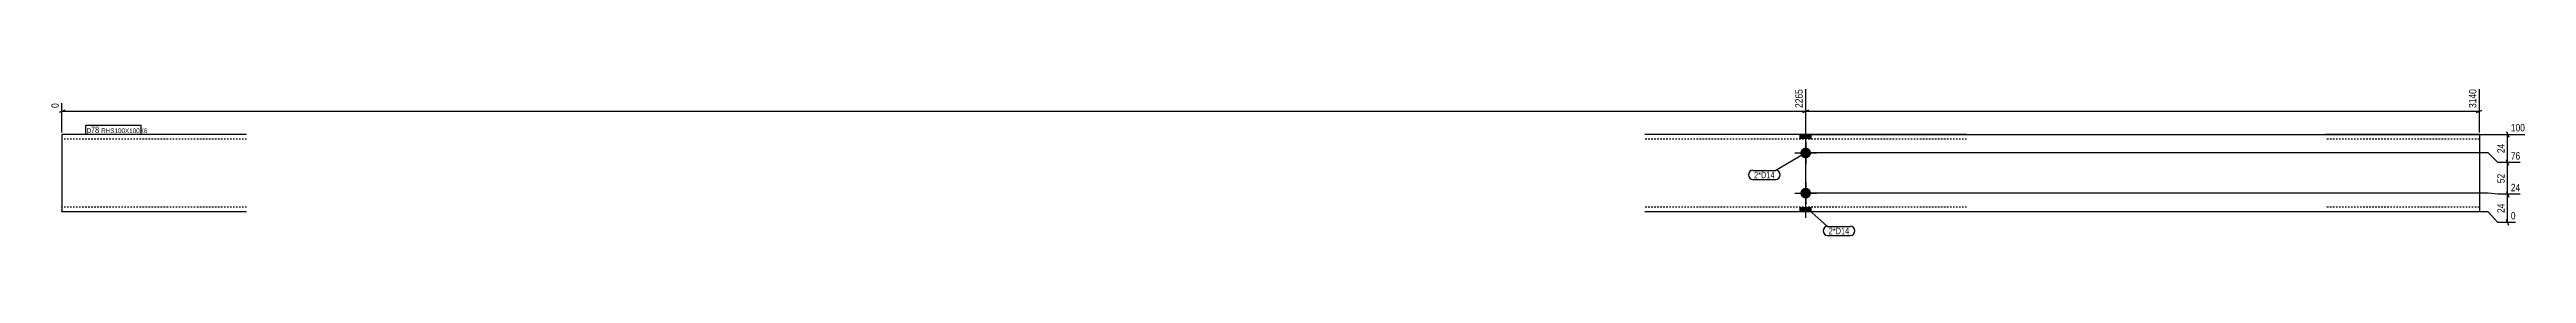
# Model space of a CAD drawing. Header units: millimetres. Extents: x 5 to 12417, y -5 to 199.
# Drawn here: x 5 to 3223, y 8 to 199 of the extents above; entities that cross this region are included whole.
import ezdxf

# ---------------------------------------------------------------- set-up
doc = ezdxf.new("R2010")
doc.units = ezdxf.units.MM
doc.linetypes.add('DXK_LINE_DOT2', pattern=[3.9198, 1.9599, -1.9599])
for name, color, linetype in [('MÅLSÆTNING', 7, 'Continuous'), ('STÅL', 7, 'Continuous'), ('TEKST', 7, 'Continuous')]:
    doc.layers.add(name, color=color, linetype=linetype)
doc.styles.add('Arial Narrow', font='ARIALN.TTF', dxfattribs={"height": 0.2})

msp = doc.modelspace()

# ---------------------------------------------------------------- hatches: boundary and pattern name
at = {"layer": 'STÅL', "linetype": 'Continuous'}
for points in [[(2293.5, 138.2), (2279.5, 138.2), (2279.5, 132.2), (2293.5, 132.2)], [(2293.5, 138.2), (2279.5, 138.2), (2279.5, 132.2), (2293.5, 132.2)], [(2286.5, 121.2, -1), (2286.5, 107.2, -1)], [(2286.5, 69.2, -1), (2286.5, 55.2, -1)], [(2293.5, 44.2), (2279.5, 44.2), (2279.5, 38.2), (2293.5, 38.2)], [(2293.5, 44.2), (2279.5, 44.2), (2279.5, 38.2), (2293.5, 38.2)]]:
    msp.add_hatch(color=3, dxfattribs=at).paths.add_polyline_path(points)

# ---------------------------------------------------------------- linework, layer by layer
at = {"layer": 'MÅLSÆTNING', "color": 7, "linetype": 'Continuous'}
for p, q in [((2286.5, 116.7), (2286.5, 196.9)), ((2286.5, 116.7), (2286.5, 196.9)), ((3161.5, 140.7), (3161.5, 196.9)), ((25.3, 169.7), (17.8, 166.7)), ((21.5, 140.7), (21.5, 178.6)), ((21.5, 168.2), (2286.5, 168.2)), ((2290.2, 169.7), (2282.7, 166.7)), ((2282.7, 166.7), (2290.2, 169.7)), ((2286.5, 168.2), (3161.5, 168.2)), ((3157.8, 166.7), (3165.3, 169.7)), ((2289, 138.2), (3220.7, 138.2)), ((3196.6, 142), (3199.6, 134.5)), ((3198.1, 101.7), (3198.1, 138.2)), ((3173.1, 114.2), (2289, 114.2)), ((3185.6, 101.7), (3173.1, 114.2)), ((3214.6, 101.7), (3185.6, 101.7)), ((3199.6, 98), (3196.6, 105.5)), ((3196.6, 64.5), (3199.6, 57)), ((3173.1, 62.2), (2289, 62.2)), ((3173.1, 38.2), (2289, 38.2)), ((3185.6, 60.7), (3173.1, 62.2)), ((3185.6, 24.2), (3173.1, 38.2)), ((3214.6, 60.7), (3185.6, 60.7)), ((3208.5, 24.2), (3185.6, 24.2)), ((3199.6, 20.5), (3196.6, 28))]:
    msp.add_line(p, q, dxfattribs=at)
at = {"layer": 'STÅL', "color": 2, "linetype": 'Continuous'}
for p, q in [((261.5, 138.2), (21.5, 138.2)), ((21.5, 138.2), (21.5, 39.1)), ((2495.5, 138.2), (2077.5, 138.2)), ((3161.5, 138.2), (2961.5, 138.2)), ((3161.5, 138.2), (3161.5, 38.2)), ((21.5, 38.2), (21.5, 39.1)), ((261.5, 38.2), (21.5, 38.2)), ((2495.5, 38.2), (2077.5, 38.2)), ((3161.5, 38.2), (2961.5, 38.2))]:
    msp.add_line(p, q, dxfattribs=at)
at = {"layer": 'STÅL', "color": 7, "linetype": 'DXK_LINE_DOT2'}
for p, q in [((261.5, 132.2), (21.5, 132.2)), ((2495.5, 132.2), (2077.5, 132.2)), ((3161.5, 132.2), (2961.5, 132.2)), ((21.5, 44.2), (21.5, 44.7)), ((261.5, 44.2), (21.5, 44.2)), ((2495.5, 44.2), (2077.5, 44.2)), ((3161.5, 44.2), (2961.5, 44.2)), ((3161.5, 44.2), (3161.5, 44.7))]:
    msp.add_line(p, q, dxfattribs=at)
at = {"layer": 'STÅL', "color": 3, "linetype": 'Continuous'}
for p, q in [((2279.5, 132.2), (2279.5, 138.2)), ((2279.5, 132.2), (2279.5, 138.2)), ((2286.5, 30.2), (2286.5, 138.2)), ((2286.5, 30.2), (2286.5, 138.2)), ((2293.5, 132.2), (2293.5, 138.2)), ((2293.5, 132.2), (2293.5, 138.2)), ((2272.5, 114.2), (2300.5, 114.2)), ((2286.5, 128.2), (2286.5, 100.2)), ((2286.5, 76.2), (2286.5, 48.2)), ((2272.5, 62.2), (2300.5, 62.2)), ((2279.5, 38.2), (2279.5, 44.2)), ((2279.5, 38.2), (2279.5, 44.2)), ((2293.5, 38.2), (2293.5, 44.2)), ((2293.5, 38.2), (2293.5, 44.2))]:
    msp.add_line(p, q, dxfattribs=at)

# ---------------------------------------------------------------- wipeouts: each hides what was drawn before it
at = {"color": 0}
for points in [[(2246, 81.5), (2246, 90.2), (2219.4, 90.2), (2219.4, 81.5)], [(2343, 9), (2343, 17.8), (2316.4, 17.8), (2316.4, 9)]]:
    msp.add_wipeout(points, dxfattribs=at).dxf.layer = 'TEKST'

# ---------------------------------------------------------------- next in the draw order: wipeouts: each hides what was drawn before it
at = {"color": 0, "linetype": 'Continuous'}
for points in [[(2284.5, 198.9), (2270.5, 198.9), (2270.5, 170.5), (2284.5, 170.5)], [(3159.5, 198.9), (3145.5, 198.9), (3145.5, 170.5), (3159.5, 170.5)], [(19.5, 180.6), (5.5, 180.6), (5.5, 170.5), (19.5, 170.5)]]:
    msp.add_wipeout(points, dxfattribs=at).dxf.layer = 'MÅLSÆTNING'
at = {"color": 0}
for points, layer in [([(3196.3, 128.1), (3182.3, 128.1), (3182.3, 111.9), (3196.3, 111.9)], 'MÅLSÆTNING'), ([(70, 140), (70, 148.7), (54, 148.7), (54, 140)], 'TEKST'), ([(2246, 81.5), (2246, 90.2), (2219.4, 90.2), (2219.4, 81.5)], 'TEKST'), ([(2343, 9), (2343, 17.8), (2316.4, 17.8), (2316.4, 9)], 'TEKST')]:
    msp.add_wipeout(points, dxfattribs=at).dxf.layer = layer

# ---------------------------------------------------------------- next in the draw order: linework, layer by layer
at = {"layer": 'MÅLSÆTNING', "color": 7, "linetype": 'Continuous'}
for p, q in [((3173.1, 114.2), (2289, 114.2)), ((3185.6, 101.7), (3173.1, 114.2)), ((3214.6, 101.7), (3185.6, 101.7)), ((3199.6, 98), (3196.6, 105.5)), ((3198.1, 60.7), (3198.1, 101.7))]:
    msp.add_line(p, q, dxfattribs=at)
at = {"layer": 'TEKST', "color": 7, "linetype": 'Continuous'}
for p, q in [((2286.5, 114.2), (2247.5, 91.7)), ((2217.9, 91.7), (2247.5, 91.7)), ((2217.9, 80), (2247.5, 80)), ((2286.5, 44.2), (2314.9, 19.2)), ((2314.9, 19.2), (2344.5, 19.2)), ((2314.9, 7.5), (2344.5, 7.5))]:
    msp.add_line(p, q, dxfattribs=at)
for centre, radius, start, end in [((2217.9, 85.9), 5.87, 90, 270), ((2247.5, 85.9), 5.87, 270, 90), ((2314.9, 13.4), 5.88, 90, 270), ((2344.5, 13.4), 5.87, 270, 90)]:
    msp.add_arc(centre, radius, start, end, dxfattribs=at)

# ---------------------------------------------------------------- next in the draw order: texts
at = {"layer": 'MÅLSÆTNING', "color": 3, "linetype": 'Continuous', "style": 'Arial Narrow'}
for s, p in [('2265', (2282.5, 172.5)), ('3140', (3157.5, 172.5)), ('0', (17.5, 172.5))]:
    msp.add_text(s, height=9.54, rotation=90.0002, dxfattribs=at).set_placement(p)
at = {"layer": 'TEKST', "color": 3, "style": 'Arial Narrow'}
for p in [(2219.4, 81.5), (2316.4, 9)]:
    msp.add_text('2*D14', height=8.35, dxfattribs=at).set_placement(p)

# ---------------------------------------------------------------- next in the draw order: wipeouts: each hides what was drawn before it
at = {"color": 0, "linetype": 'Continuous'}
msp.add_wipeout([(3222.7, 140.2), (3222.7, 154.2), (3200.4, 154.2), (3200.4, 140.2)], dxfattribs=at).dxf.layer = 'MÅLSÆTNING'
at = {"color": 0}
msp.add_wipeout([(70, 140), (70, 148.7), (54, 148.7), (54, 140)], dxfattribs=at).dxf.layer = 'TEKST'

# ---------------------------------------------------------------- next in the draw order: linework, layer by layer
at = {"layer": 'TEKST', "color": 7, "linetype": 'Continuous'}
msp.add_line((52.5, 138.5), (52.5, 150.2), dxfattribs=at)

# ---------------------------------------------------------------- next in the draw order: texts
at = {"layer": 'MÅLSÆTNING', "color": 3, "linetype": 'Continuous', "style": 'Arial Narrow'}
msp.add_text('100', height=9.54, dxfattribs=at).set_placement((3202.4, 142.2))
at = {"layer": 'MÅLSÆTNING', "color": 3, "style": 'Arial Narrow'}
msp.add_text('24', height=9.54, rotation=90.0002, dxfattribs=at).set_placement((3194.3, 113.9))

# ---------------------------------------------------------------- next in the draw order: wipeouts: each hides what was drawn before it
at = {"color": 0}
for points, layer in [([(3196.3, 89.3), (3182.3, 89.3), (3182.3, 73.1), (3196.3, 73.1)], 'MÅLSÆTNING'), ([(122.9, 140), (122.9, 146.2), (72.6, 146.2), (72.6, 140)], 'TEKST')]:
    msp.add_wipeout(points, dxfattribs=at).dxf.layer = layer

# ---------------------------------------------------------------- next in the draw order: linework, layer by layer
at = {"layer": 'MÅLSÆTNING', "color": 7, "linetype": 'Continuous'}
for p, q in [((3196.6, 64.5), (3199.6, 57)), ((3173.1, 62.2), (2289, 62.2)), ((3185.6, 60.7), (3173.1, 62.2)), ((3214.6, 60.7), (3185.6, 60.7)), ((3198.1, 24.2), (3198.1, 60.7))]:
    msp.add_line(p, q, dxfattribs=at)

# ---------------------------------------------------------------- next in the draw order: texts
at = {"layer": 'MÅLSÆTNING', "color": 3, "style": 'Arial Narrow'}
msp.add_text('52', height=9.54, rotation=90.0002, dxfattribs=at).set_placement((3194.3, 75.1))

# ---------------------------------------------------------------- next in the draw order: wipeouts: each hides what was drawn before it
at = {"color": 0, "linetype": 'Continuous'}
msp.add_wipeout([(3216.6, 103.7), (3216.6, 117.7), (3200.4, 117.7), (3200.4, 103.7)], dxfattribs=at).dxf.layer = 'MÅLSÆTNING'
at = {"color": 0}
msp.add_wipeout([(122.9, 140), (122.9, 146.2), (72.6, 146.2), (72.6, 140)], dxfattribs=at).dxf.layer = 'TEKST'

# ---------------------------------------------------------------- next in the draw order: linework, layer by layer
at = {"layer": 'TEKST', "color": 7, "linetype": 'Continuous'}
for p, q in [((52.5, 150.2), (124.4, 150.2)), ((52.5, 138.5), (124.4, 138.5)), ((124.4, 138.5), (124.4, 150.2))]:
    msp.add_line(p, q, dxfattribs=at)

# ---------------------------------------------------------------- next in the draw order: texts
at = {"layer": 'MÅLSÆTNING', "color": 3, "linetype": 'Continuous', "style": 'Arial Narrow'}
msp.add_text('76', height=9.54, dxfattribs=at).set_placement((3202.4, 105.7))
at = {"layer": 'TEKST', "color": 3, "style": 'Arial Narrow'}
for s, height, p in [('p78', 8.35, (54, 140)), ('RHS100X100X6', 5.965, (72.6, 140))]:
    msp.add_text(s, height=height, dxfattribs=at).set_placement(p)

# ---------------------------------------------------------------- next in the draw order: wipeouts: each hides what was drawn before it
at = {"color": 0}
msp.add_wipeout([(3196.3, 50.6), (3182.3, 50.6), (3182.3, 34.4), (3196.3, 34.4)], dxfattribs=at).dxf.layer = 'MÅLSÆTNING'

# ---------------------------------------------------------------- next in the draw order: wipeouts: each hides what was drawn before it
at = {"color": 0, "linetype": 'Continuous'}
for points in [[(3216.6, 62.7), (3216.6, 76.7), (3200.4, 76.7), (3200.4, 62.7)], [(3210.5, 26.2), (3210.5, 40.2), (3200.4, 40.2), (3200.4, 26.2)]]:
    msp.add_wipeout(points, dxfattribs=at).dxf.layer = 'MÅLSÆTNING'

# ---------------------------------------------------------------- next in the draw order: texts
at = {"layer": 'MÅLSÆTNING', "color": 3, "linetype": 'Continuous', "style": 'Arial Narrow'}
for s, p in [('24', (3202.4, 64.7)), ('0', (3202.4, 28.2))]:
    msp.add_text(s, height=9.54, dxfattribs=at).set_placement(p)
at = {"layer": 'MÅLSÆTNING', "color": 3, "style": 'Arial Narrow'}
msp.add_text('24', height=9.54, rotation=90.0002, dxfattribs=at).set_placement((3194.3, 36.4))

doc.saveas('drawing.dxf')
